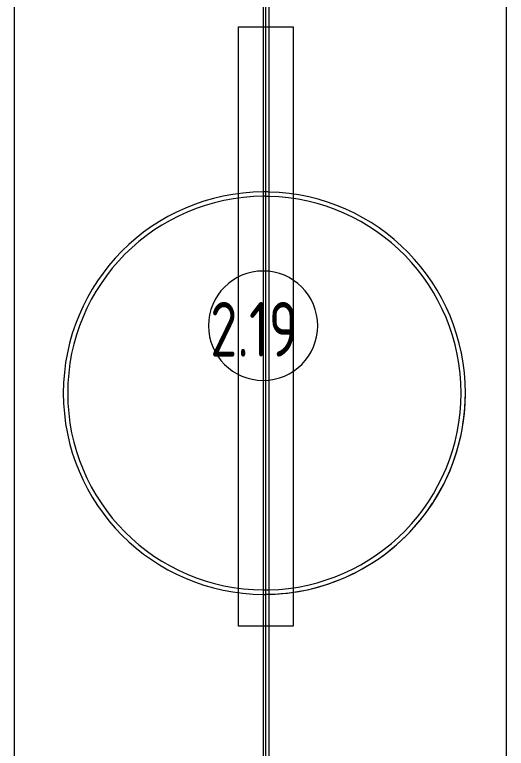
# Model space of a CAD drawing. Header units: millimetres. Extents: x -1113 to 415037, y -3642 to 354837.
# Drawn here: x 200932 to 205432, y 16155 to 22865 of the extents above; entities that cross this region are included whole.
import ezdxf

# ---------------------------------------------------------------- set-up
doc = ezdxf.new("R2010")
doc.units = ezdxf.units.MM
for name, color, linetype, lineweight in [('A-AREA-IDEN', 7, 'Continuous', 9), ('A-FLOR', 7, 'Continuous', 9), ('Оси', 7, 'Continuous', 9)]:
    doc.layers.add(name, color=color, linetype=linetype, lineweight=lineweight)
doc.styles.add('СПДС', font='ГОСТ тип А.ttf', dxfattribs={"width": 0.9})

# ---------------------------------------------------------------- blocks, each defined once
blk = doc.blocks.new('Марка_Помещения - Номер-25198446-Объем проектирования 2 этажа')
at = {"layer": 'A-AREA-IDEN'}
for start, end in [(360, 180), (180, 360)]:
    blk.add_arc((0, 0), 2.5, start, end, dxfattribs=at)

msp = doc.modelspace()

# ---------------------------------------------------------------- linework, layer by layer
at = {"layer": 'A-FLOR'}
for p, q in [((203208.9, 14374.4), (203208.9, 24431.3)), ((203258.9, 24431.3), (203258.9, 14374.4)), ((202982.1, 17272.2), (202982.1, 22752.2)), ((202982.1, 22752.2), (203482.1, 22752.2)), ((203482.1, 22752.2), (203482.1, 17272.2)), ((203482.1, 17272.2), (202982.1, 17272.2))]:
    msp.add_line(p, q, dxfattribs=at)
for radius, start, end in [(1840, 90.26005, 180), (1840, 90.26005, 180), (1800, 90.26583, 180), (1800, 90.26583, 180), (1840, 88.70133, 90.26005), (1840, 88.70133, 90.26005), (1800, 88.67247, 90.26583), (1800, 90, 90.26583), (1800, 88.67247, 90), (1840, 0, 88.70133), (1840, 0, 88.70133), (1800, 0, 88.67247), (1800, 0, 88.67247), (1840, 180, 269.73995), (1840, 180, 269.73995), (1800, 180, 269.73417), (1800, 180, 269.73417), (1800, 271.32753, 360), (1800, 271.32753, 360), (1840, 271.29867, 360), (1840, 326.89854, 0), (1840, 271.29867, 326.84211), (1800, 269.73417, 271.32753), (1800, 269.73417, 271.32753), (1840, 269.73995, 271.29867), (1840, 269.73995, 271.29867)]:
    msp.add_arc((203217.3, 19403.3), radius, start, end, dxfattribs=at)
at = {"layer": 'Оси'}
for points in [[(200932.1, -1906.3), (200932.1, 3093.7), (200932.1, 22398.1), (200932.1, 27398.1)], [(203232.1, -1906.3), (203232.1, 3093.7), (203232.1, 22398.1), (203232.1, 27398.1)], [(205432.1, -1906.3), (205432.1, 3093.7), (205432.1, 22398.1), (205432.1, 27398.1)]]:
    msp.add_lwpolyline(points, dxfattribs=at)

# ---------------------------------------------------------------- block references
at = {"layer": 'A-AREA-IDEN', "xscale": 199.9999999999999, "yscale": 199.9999999999999, "zscale": 199.9999999999999}
msp.add_blockref('Марка_Помещения - Номер-25198446-Объем проектирования 2 этажа', (203206.1, 20020.2), dxfattribs=at)

# ---------------------------------------------------------------- texts
at = {"layer": 'A-AREA-IDEN', "insert": (202722.3, 20237.4), "char_height": 500, "width": 1212.151, "attachment_point": 1, "style": 'СПДС'}
msp.add_mtext('2.19', dxfattribs=at)

doc.saveas('drawing.dxf')
